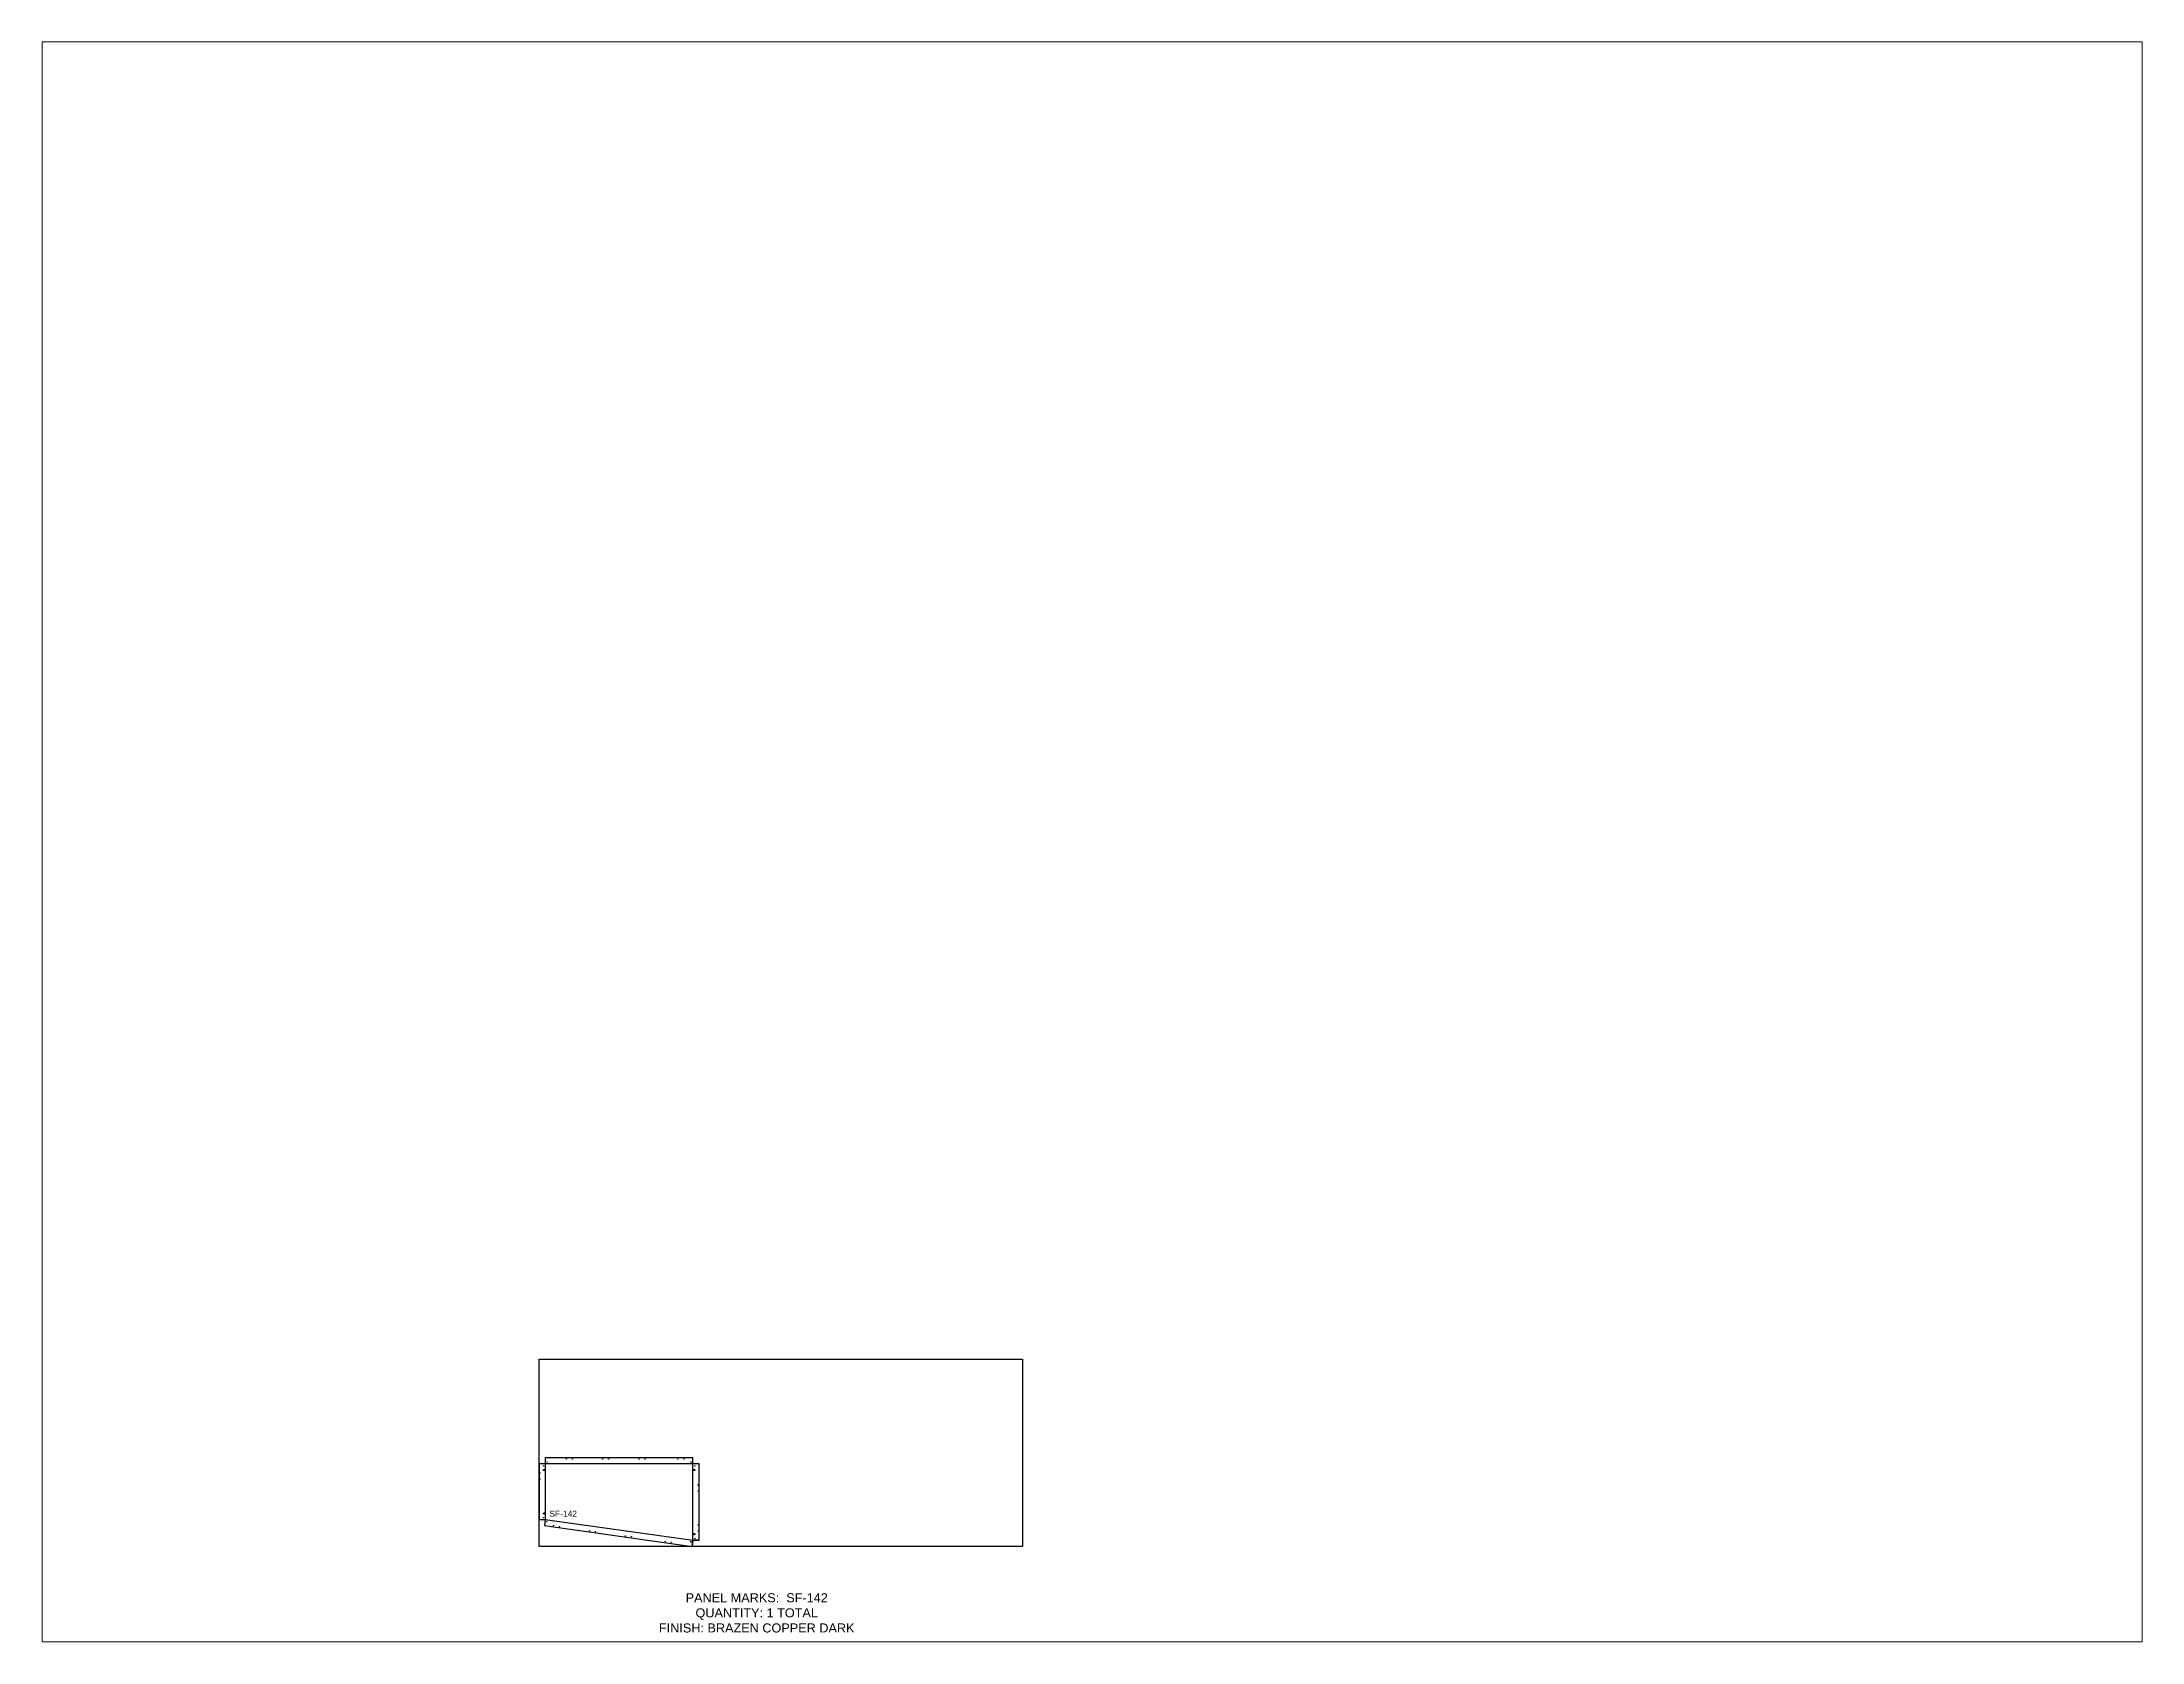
# Paper-space layout 'Layout1' of a CAD drawing. Header units: inches. Extents: x 1.05 to 9.45, y 0.8 to 7.2.
# The model-space entities are those that its viewports show. They can reach past a viewport. Long polylines and large blocks are cut down to what shows.
import ezdxf

# ---------------------------------------------------------------- set-up
doc = ezdxf.new("R2010")
doc.units = ezdxf.units.IN
doc.header["$MEASUREMENT"] = 0
doc.linetypes.add('HIDDEN', pattern=[0.375, 0.25, -0.125])
doc.linetypes.add('PHANTOM', pattern=[2.5, 1.25, -0.25, 0.25, -0.25, 0.25, -0.25])
for name, color, linetype in [('CUT', 7, 'Continuous'), ('DIMS', 1, 'Continuous'), ('HOLES', 6, 'Continuous'), ('ROUT', 1, 'HIDDEN'), ('SHEET', 5, 'PHANTOM'), ('TEXT', 2, 'PHANTOM'), ('V135', 4, 'HIDDEN'), ('WEEPS', 3, 'HIDDEN')]:
    doc.layers.add(name, color=color, linetype=linetype)
doc.styles.get("Standard").update_dxf_attribs({"font": 'arial.ttf'})

msp = doc.modelspace()

# ---------------------------------------------------------------- linework, layer by layer
at = {"layer": 'CUT', "ltscale": 0.25}
msp.add_lwpolyline([(53.01, 2.04), (53.01, 27.28), (50.95, 27.28), (50.95, 29.35), (2.06, 29.35), (2.06, 27.28), (0, 27.28), (0, 8.91), (2.06, 8.91), (1.78, 6.87), (50.66, 0), (50.95, 2.04)], close=True, dxfattribs=at)
at = {"layer": 'HOLES', "ltscale": 0.25}
for centre in [(2.69, 27.91), (9.06, 28.97), (11.06, 28.97), (21.06, 28.97), (23.06, 28.97), (33.06, 28.97), (35.06, 28.97), (45.95, 28.97), (47.95, 28.97), (50.33, 27.91), (0.38, 24.29), (0.38, 22.29), (1.44, 26.66), (51.58, 26.66), (52.64, 20.28), (52.64, 18.28), (1.44, 9.54), (2.59, 8.21), (52.64, 7.04), (4.8, 6.82), (6.78, 6.55), (16.68, 5.15), (18.66, 4.88), (28.56, 3.48), (30.55, 3.21), (41.8, 1.62), (43.79, 1.35), (50.25, 1.51), (51.58, 2.67), (52.64, 5.04)]:
    msp.add_circle(centre, 0.0625, dxfattribs=at)
at = {"layer": 'ROUT', "ltscale": 0.25}
msp.add_line((53.01, 27.28), (0, 27.28), dxfattribs=at)
for points in [[(0, 8.91), (2.06, 8.91), (50.95, 2.04), (50.95, 29.35)], [(2.06, 29.35), (2.06, 8.91), (1.78, 6.87)]]:
    msp.add_lwpolyline(points, dxfattribs=at)
at = {"layer": 'SHEET'}
msp.add_lwpolyline([(0, 62), (160, 62), (160, 0), (0, 0)], close=True, dxfattribs=at)
at = {"layer": 'V135', "ltscale": 0.25}
msp.add_lwpolyline([(53.01, 2.04), (50.95, 2.04), (50.66, 0)], dxfattribs=at)
at = {"layer": 'WEEPS', "ltscale": 0.25}
for centre in [(1.66, 25.28), (51.36, 25.28), (1.66, 10.91), (51.36, 4.04)]:
    msp.add_circle(centre, 0.188, dxfattribs=at)

# ---------------------------------------------------------------- texts
at = {"layer": 'DIMS', "ltscale": 0.25, "insert": (8, 11.81), "char_height": 2, "attachment_point": 2}
msp.add_mtext_dynamic_manual_height_columns('SF-142', width=3.0859, gutter_width=10, heights=[2.07], dxfattribs=at)
at = {"layer": 'TEXT', "insert": (72.05, -22.01), "char_height": 3, "attachment_point": 5}
msp.add_mtext_dynamic_manual_height_columns('\\pxt44;PANEL MARKS:  SF-142\\P\\ptz;QUANTITY: 1 TOTAL\\PFINISH: BRAZEN COPPER DARK', width=199.7409, gutter_width=1, heights=[0], dxfattribs=at)

psp = doc.layouts.get("Layout1")

# ---------------------------------------------------------------- viewports
at = {"layer": 'CUT'}
psp.add_viewport(center=(5.25, 4), size=(8.4, 6.4), view_center_point=(183.0157, 233.1318), view_height=529.538938, dxfattribs=at)

doc.saveas('drawing.dxf')
